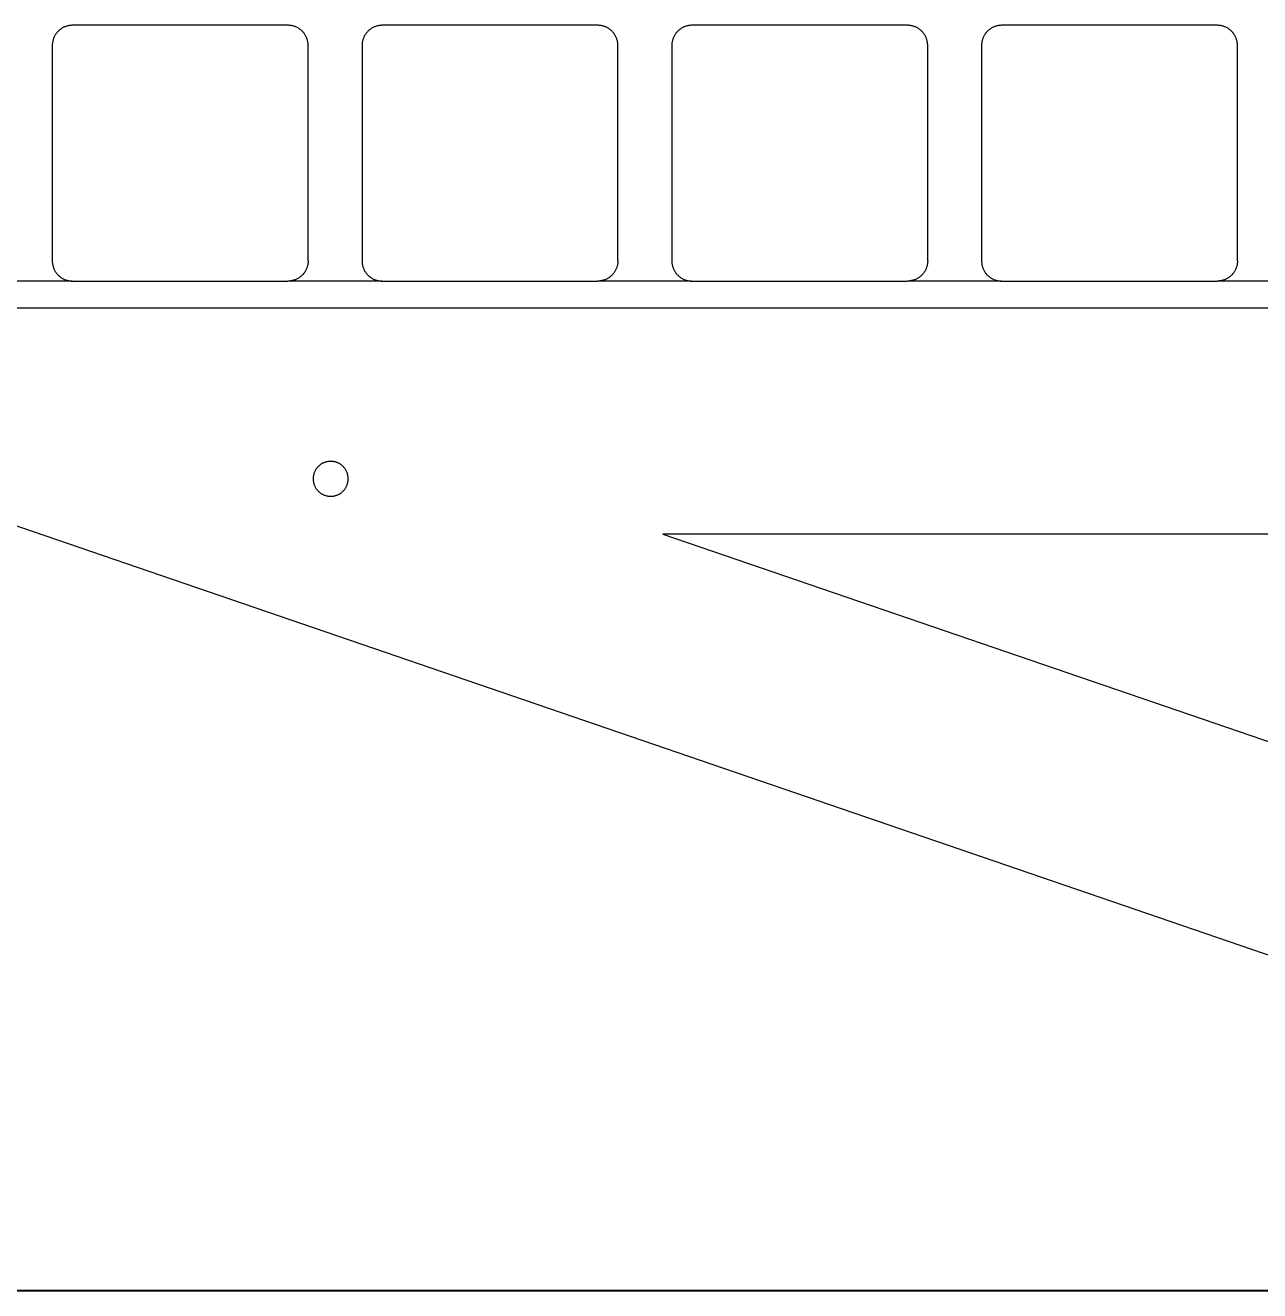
# Model space of a CAD drawing. Header units: inches. Extents: x -14 to 166, y -2 to 100.
# Drawn here: x 122.41 to 129.62, y 73.7 to 81.11 of the extents above; entities that cross this region are included whole.
import ezdxf

# ---------------------------------------------------------------- set-up
doc = ezdxf.new("R2010")
doc.units = ezdxf.units.IN
doc.layers.add('ZANO_R', color=7, linetype='Continuous', lineweight=0)
doc.layers.add('ZANO_W', color=1, linetype='Continuous', lineweight=0)
doc.styles.get("Standard").update_dxf_attribs({"font": 'arial.ttf'})
doc.dimstyles.new('amerykanie', dxfattribs={"dimtxt": 50, "dimasz": 50, "dimexe": 0.5, "dimexo": 0.5, "dimgap": 1, "dimtad": 1, "dimdec": 0, "dimzin": 0, "dimlunit": 5, "dimtxsty": 'Standard', "dimcen": 0.09, "dimclrd": 1, "dimclre": 1, "dimclrt": 1, "dimazin": 0, "dimtfac": 1, "dimtdec": 0, "dimtmove": 0, "dimatfit": 3, "dimfxl": 1, "dimtzin": 0, "dimarcsym": 1})

# ---------------------------------------------------------------- blocks, each defined once
blk = doc.blocks.new('*D362')
at = {"layer": 'ZANO_W', "color": 1, "lineweight": -2}
for p, q in [((116.789, 79.6104), (116.0748, 79.6104)), ((116.5748, 78.6104), (116.5748, 74.7049)), ((134.8992, 73.7049), (116.0748, 73.7049))]:
    blk.add_line(p, q, dxfattribs=at)
at = {"layer": 'ZANO_W', "color": 1}
for points in [[(116.7415, 78.6104), (116.4082, 78.6104), (116.5748, 79.6104)], [(116.4082, 74.7049), (116.7415, 74.7049), (116.5748, 73.7049)]]:
    blk.add_solid(points, dxfattribs=at)
at = {"layer": 'ZANO_W', "color": 1, "insert": (115.2346, 76.6577), "char_height": 1.625, "attachment_point": 5, "rotation": 90}
blk.add_mtext('5 7/8', dxfattribs=at)
blk = doc.blocks.new('*D363')
at = {"layer": 'ZANO_W', "color": 1, "lineweight": -2}
for p, q in [((116.7496, 81.1065), (113.3346, 81.1065)), ((113.8346, 80.1065), (113.8346, 74.7049)), ((134.8992, 73.7049), (113.3346, 73.7049))]:
    blk.add_line(p, q, dxfattribs=at)
at = {"layer": 'ZANO_W', "color": 1}
for points in [[(114.0012, 80.1065), (113.6679, 80.1065), (113.8346, 81.1065)], [(113.6679, 74.7049), (114.0012, 74.7049), (113.8346, 73.7049)]]:
    blk.add_solid(points, dxfattribs=at)
at = {"layer": 'ZANO_W', "color": 1, "insert": (112.4938, 77.4057), "char_height": 1.625, "attachment_point": 5, "rotation": 90}
blk.add_mtext('7 3/8', dxfattribs=at)

msp = doc.modelspace()

# ---------------------------------------------------------------- linework, layer by layer
at = {"layer": 'ZANO_R'}
for p, q in [((122.58179, 81.04975), (122.57976, 81.04627)), ((122.58395, 81.05316), (122.58179, 81.04975)), ((122.58622, 81.05649), (122.58395, 81.05316)), ((122.5886, 81.05975), (122.58622, 81.05649)), ((122.59109, 81.06292), (122.5886, 81.05975)), ((122.59369, 81.066), (122.59109, 81.06292)), ((122.59639, 81.069), (122.59369, 81.066)), ((122.59919, 81.0719), (122.59639, 81.069)), ((122.60209, 81.0747), (122.59919, 81.0719)), ((122.60509, 81.0774), (122.60209, 81.0747)), ((122.60817, 81.08), (122.60509, 81.0774)), ((122.61134, 81.08249), (122.60817, 81.08)), ((122.6146, 81.08487), (122.61134, 81.08249)), ((122.61793, 81.08714), (122.6146, 81.08487)), ((122.62134, 81.0893), (122.61793, 81.08714)), ((122.62482, 81.09133), (122.62134, 81.0893)), ((122.62837, 81.09325), (122.62482, 81.09133)), ((122.63198, 81.09504), (122.62837, 81.09325)), ((122.63565, 81.09671), (122.63198, 81.09504)), ((122.63938, 81.09826), (122.63565, 81.09671)), ((122.64316, 81.09967), (122.63938, 81.09826)), ((122.64698, 81.10096), (122.64316, 81.09967)), ((122.65084, 81.10211), (122.64698, 81.10096)), ((122.65475, 81.10313), (122.65084, 81.10211)), ((122.65868, 81.10402), (122.65475, 81.10313)), ((122.66264, 81.10477), (122.65868, 81.10402)), ((122.66663, 81.10539), (122.66264, 81.10477)), ((122.67063, 81.10587), (122.66663, 81.10539)), ((122.67465, 81.10622), (122.67063, 81.10587)), ((122.67868, 81.10642), (122.67465, 81.10622)), ((122.68271, 81.10649), (122.67868, 81.10642)), ((123.94255, 81.10649), (122.68271, 81.10649)), ((123.94659, 81.10642), (123.94255, 81.10649)), ((123.95061, 81.10622), (123.94659, 81.10642)), ((123.95463, 81.10587), (123.95061, 81.10622)), ((123.95864, 81.10539), (123.95463, 81.10587)), ((123.96262, 81.10477), (123.95864, 81.10539)), ((123.96658, 81.10402), (123.96262, 81.10477)), ((123.97052, 81.10313), (123.96658, 81.10402)), ((123.97442, 81.10211), (123.97052, 81.10313)), ((123.97828, 81.10096), (123.97442, 81.10211)), ((123.98211, 81.09967), (123.97828, 81.10096)), ((123.98588, 81.09826), (123.98211, 81.09967)), ((123.98961, 81.09671), (123.98588, 81.09826)), ((123.99328, 81.09504), (123.98961, 81.09671)), ((123.99689, 81.09325), (123.99328, 81.09504)), ((124.00044, 81.09133), (123.99689, 81.09325)), ((124.00392, 81.0893), (124.00044, 81.09133)), ((124.00733, 81.08714), (124.00392, 81.0893)), ((124.01066, 81.08487), (124.00733, 81.08714)), ((124.01392, 81.08249), (124.01066, 81.08487)), ((124.01709, 81.08), (124.01392, 81.08249)), ((124.02018, 81.0774), (124.01709, 81.08)), ((124.02317, 81.0747), (124.02018, 81.0774)), ((124.02607, 81.0719), (124.02317, 81.0747)), ((124.02887, 81.069), (124.02607, 81.0719)), ((124.03157, 81.066), (124.02887, 81.069)), ((124.03417, 81.06292), (124.03157, 81.066)), ((124.03666, 81.05975), (124.03417, 81.06292)), ((124.03905, 81.05649), (124.03666, 81.05975)), ((124.04131, 81.05316), (124.03905, 81.05649)), ((124.04347, 81.04975), (124.04131, 81.05316)), ((124.0455, 81.04627), (124.04347, 81.04975)), ((124.39282, 81.04975), (124.39078, 81.04627)), ((124.39497, 81.05316), (124.39282, 81.04975)), ((124.39724, 81.05649), (124.39497, 81.05316)), ((124.39962, 81.05975), (124.39724, 81.05649)), ((124.40211, 81.06292), (124.39962, 81.05975)), ((124.40471, 81.066), (124.40211, 81.06292)), ((124.40741, 81.069), (124.40471, 81.066)), ((124.41022, 81.0719), (124.40741, 81.069)), ((124.41312, 81.0747), (124.41022, 81.0719)), ((124.41611, 81.0774), (124.41312, 81.0747)), ((124.4192, 81.08), (124.41611, 81.0774)), ((124.42237, 81.08249), (124.4192, 81.08)), ((124.42562, 81.08487), (124.42237, 81.08249)), ((124.42896, 81.08714), (124.42562, 81.08487)), ((124.43237, 81.0893), (124.42896, 81.08714)), ((124.43585, 81.09133), (124.43237, 81.0893)), ((124.4394, 81.09325), (124.43585, 81.09133)), ((124.44301, 81.09504), (124.4394, 81.09325)), ((124.44668, 81.09671), (124.44301, 81.09504)), ((124.4504, 81.09826), (124.44668, 81.09671)), ((124.45418, 81.09967), (124.4504, 81.09826)), ((124.458, 81.10096), (124.45418, 81.09967)), ((124.46187, 81.10211), (124.458, 81.10096)), ((124.46577, 81.10313), (124.46187, 81.10211)), ((124.4697, 81.10402), (124.46577, 81.10313)), ((124.47367, 81.10477), (124.4697, 81.10402)), ((124.47765, 81.10539), (124.47367, 81.10477)), ((124.48166, 81.10587), (124.47765, 81.10539)), ((124.48567, 81.10622), (124.48166, 81.10587)), ((124.4897, 81.10642), (124.48567, 81.10622)), ((124.49373, 81.10649), (124.4897, 81.10642)), ((125.75358, 81.10649), (124.49373, 81.10649)), ((125.75761, 81.10642), (125.75358, 81.10649)), ((125.76164, 81.10622), (125.75761, 81.10642)), ((125.76565, 81.10587), (125.76164, 81.10622)), ((125.76966, 81.10539), (125.76565, 81.10587)), ((125.77364, 81.10477), (125.76966, 81.10539)), ((125.77761, 81.10402), (125.77364, 81.10477)), ((125.78154, 81.10313), (125.77761, 81.10402)), ((125.78544, 81.10211), (125.78154, 81.10313)), ((125.78931, 81.10096), (125.78544, 81.10211)), ((125.79313, 81.09967), (125.78931, 81.10096)), ((125.79691, 81.09826), (125.79313, 81.09967)), ((125.80063, 81.09671), (125.79691, 81.09826)), ((125.8043, 81.09504), (125.80063, 81.09671)), ((125.80791, 81.09325), (125.8043, 81.09504)), ((125.81146, 81.09133), (125.80791, 81.09325)), ((125.81494, 81.0893), (125.81146, 81.09133)), ((125.81835, 81.08714), (125.81494, 81.0893)), ((125.82169, 81.08487), (125.81835, 81.08714)), ((125.82494, 81.08249), (125.82169, 81.08487)), ((125.82811, 81.08), (125.82494, 81.08249)), ((125.8312, 81.0774), (125.82811, 81.08)), ((125.83419, 81.0747), (125.8312, 81.0774)), ((125.83709, 81.0719), (125.83419, 81.0747)), ((125.8399, 81.069), (125.83709, 81.0719)), ((125.8426, 81.066), (125.8399, 81.069)), ((125.8452, 81.06292), (125.8426, 81.066)), ((125.84769, 81.05975), (125.8452, 81.06292)), ((125.85007, 81.05649), (125.84769, 81.05975)), ((125.85234, 81.05316), (125.85007, 81.05649)), ((125.85449, 81.04975), (125.85234, 81.05316)), ((125.85653, 81.04627), (125.85449, 81.04975)), ((126.20384, 81.04975), (126.20181, 81.04627)), ((126.206, 81.05316), (126.20384, 81.04975)), ((126.20826, 81.05649), (126.206, 81.05316)), ((126.21065, 81.05975), (126.20826, 81.05649)), ((126.21314, 81.06292), (126.21065, 81.05975)), ((126.21574, 81.066), (126.21314, 81.06292)), ((126.21844, 81.069), (126.21574, 81.066)), ((126.22124, 81.0719), (126.21844, 81.069)), ((126.22414, 81.0747), (126.22124, 81.0719)), ((126.22713, 81.0774), (126.22414, 81.0747)), ((126.23022, 81.08), (126.22713, 81.0774)), ((126.23339, 81.08249), (126.23022, 81.08)), ((126.23665, 81.08487), (126.23339, 81.08249)), ((126.23998, 81.08714), (126.23665, 81.08487)), ((126.24339, 81.0893), (126.23998, 81.08714)), ((126.24687, 81.09133), (126.24339, 81.0893)), ((126.25042, 81.09325), (126.24687, 81.09133)), ((126.25403, 81.09504), (126.25042, 81.09325)), ((126.2577, 81.09671), (126.25403, 81.09504)), ((126.26143, 81.09826), (126.2577, 81.09671)), ((126.2652, 81.09967), (126.26143, 81.09826)), ((126.26903, 81.10096), (126.2652, 81.09967)), ((126.27289, 81.10211), (126.26903, 81.10096)), ((126.27679, 81.10313), (126.27289, 81.10211)), ((126.28073, 81.10402), (126.27679, 81.10313)), ((126.28469, 81.10477), (126.28073, 81.10402)), ((126.28867, 81.10539), (126.28469, 81.10477)), ((126.29268, 81.10587), (126.28867, 81.10539)), ((126.2967, 81.10622), (126.29268, 81.10587)), ((126.30072, 81.10642), (126.2967, 81.10622)), ((126.30476, 81.10649), (126.30072, 81.10642)), ((127.5646, 81.10649), (126.30476, 81.10649)), ((127.56863, 81.10642), (127.5646, 81.10649)), ((127.57266, 81.10622), (127.56863, 81.10642)), ((127.57668, 81.10587), (127.57266, 81.10622)), ((127.58068, 81.10539), (127.57668, 81.10587)), ((127.58467, 81.10477), (127.58068, 81.10539)), ((127.58863, 81.10402), (127.58467, 81.10477)), ((127.59256, 81.10313), (127.58863, 81.10402)), ((127.59647, 81.10211), (127.59256, 81.10313)), ((127.60033, 81.10096), (127.59647, 81.10211)), ((127.60415, 81.09967), (127.60033, 81.10096)), ((127.60793, 81.09826), (127.60415, 81.09967)), ((127.61166, 81.09671), (127.60793, 81.09826)), ((127.61533, 81.09504), (127.61166, 81.09671)), ((127.61894, 81.09325), (127.61533, 81.09504)), ((127.62249, 81.09133), (127.61894, 81.09325)), ((127.62597, 81.0893), (127.62249, 81.09133)), ((127.62938, 81.08714), (127.62597, 81.0893)), ((127.63271, 81.08487), (127.62938, 81.08714)), ((127.63597, 81.08249), (127.63271, 81.08487)), ((127.63914, 81.08), (127.63597, 81.08249)), ((127.64222, 81.0774), (127.63914, 81.08)), ((127.64522, 81.0747), (127.64222, 81.0774)), ((127.64812, 81.0719), (127.64522, 81.0747)), ((127.65092, 81.069), (127.64812, 81.0719)), ((127.65362, 81.066), (127.65092, 81.069)), ((127.65622, 81.06292), (127.65362, 81.066)), ((127.65871, 81.05975), (127.65622, 81.06292)), ((127.66109, 81.05649), (127.65871, 81.05975)), ((127.66336, 81.05316), (127.66109, 81.05649)), ((127.66552, 81.04975), (127.66336, 81.05316)), ((127.66755, 81.04627), (127.66552, 81.04975)), ((128.01487, 81.04975), (128.01283, 81.04627)), ((128.01702, 81.05316), (128.01487, 81.04975)), ((128.01929, 81.05649), (128.01702, 81.05316)), ((128.02167, 81.05975), (128.01929, 81.05649)), ((128.02416, 81.06292), (128.02167, 81.05975)), ((128.02676, 81.066), (128.02416, 81.06292)), ((128.02946, 81.069), (128.02676, 81.066)), ((128.03226, 81.0719), (128.02946, 81.069)), ((128.03516, 81.0747), (128.03226, 81.0719)), ((128.03816, 81.0774), (128.03516, 81.0747)), ((128.04124, 81.08), (128.03816, 81.0774)), ((128.04441, 81.08249), (128.04124, 81.08)), ((128.04767, 81.08487), (128.04441, 81.08249)), ((128.051, 81.08714), (128.04767, 81.08487)), ((128.05441, 81.0893), (128.051, 81.08714)), ((128.05789, 81.09133), (128.05441, 81.0893)), ((128.06144, 81.09325), (128.05789, 81.09133)), ((128.06505, 81.09504), (128.06144, 81.09325)), ((128.06873, 81.09671), (128.06505, 81.09504)), ((128.07245, 81.09826), (128.06873, 81.09671)), ((128.07623, 81.09967), (128.07245, 81.09826)), ((128.08005, 81.10096), (128.07623, 81.09967)), ((128.08392, 81.10211), (128.08005, 81.10096)), ((128.08782, 81.10313), (128.08392, 81.10211)), ((128.09175, 81.10402), (128.08782, 81.10313)), ((128.09571, 81.10477), (128.09175, 81.10402)), ((128.0997, 81.10539), (128.09571, 81.10477)), ((128.1037, 81.10587), (128.0997, 81.10539)), ((128.10772, 81.10622), (128.1037, 81.10587)), ((128.11175, 81.10642), (128.10772, 81.10622)), ((128.11578, 81.10649), (128.11175, 81.10642)), ((129.37562, 81.10649), (128.11578, 81.10649)), ((129.37966, 81.10642), (129.37562, 81.10649)), ((129.38368, 81.10622), (129.37966, 81.10642)), ((129.3877, 81.10587), (129.38368, 81.10622)), ((129.39171, 81.10539), (129.3877, 81.10587)), ((129.39569, 81.10477), (129.39171, 81.10539)), ((129.39965, 81.10402), (129.39569, 81.10477)), ((129.40359, 81.10313), (129.39965, 81.10402)), ((129.40749, 81.10211), (129.40359, 81.10313)), ((129.41135, 81.10096), (129.40749, 81.10211)), ((129.41518, 81.09967), (129.41135, 81.10096)), ((129.41895, 81.09826), (129.41518, 81.09967)), ((129.42268, 81.09671), (129.41895, 81.09826)), ((129.42635, 81.09504), (129.42268, 81.09671)), ((129.42996, 81.09325), (129.42635, 81.09504)), ((129.43351, 81.09133), (129.42996, 81.09325)), ((129.43699, 81.0893), (129.43351, 81.09133)), ((129.4404, 81.08714), (129.43699, 81.0893)), ((129.44374, 81.08487), (129.4404, 81.08714)), ((129.44699, 81.08249), (129.44374, 81.08487)), ((129.45016, 81.08), (129.44699, 81.08249)), ((129.45325, 81.0774), (129.45016, 81.08)), ((129.45624, 81.0747), (129.45325, 81.0774)), ((129.45914, 81.0719), (129.45624, 81.0747)), ((129.46194, 81.069), (129.45914, 81.0719)), ((129.46464, 81.066), (129.46194, 81.069)), ((129.46724, 81.06292), (129.46464, 81.066)), ((129.46973, 81.05975), (129.46724, 81.06292)), ((129.47212, 81.05649), (129.46973, 81.05975)), ((129.47439, 81.05316), (129.47212, 81.05649)), ((129.47654, 81.04975), (129.47439, 81.05316)), ((129.47858, 81.04627), (129.47654, 81.04975)), ((122.56467, 80.99241), (122.5646, 80.98838)), ((122.5646, 80.98838), (122.5646, 79.72854)), ((122.56488, 80.99644), (122.56467, 80.99241)), ((122.56522, 81.00046), (122.56488, 80.99644)), ((122.5657, 81.00446), (122.56522, 81.00046)), ((122.56632, 81.00845), (122.5657, 81.00446)), ((122.56707, 81.01241), (122.56632, 81.00845)), ((122.56796, 81.01635), (122.56707, 81.01241)), ((122.56898, 81.02025), (122.56796, 81.01635)), ((122.57013, 81.02411), (122.56898, 81.02025)), ((122.57142, 81.02793), (122.57013, 81.02411)), ((122.57283, 81.03171), (122.57142, 81.02793)), ((122.57438, 81.03544), (122.57283, 81.03171)), ((122.57605, 81.03911), (122.57438, 81.03544)), ((122.57784, 81.04272), (122.57605, 81.03911)), ((122.57976, 81.04627), (122.57784, 81.04272)), ((124.04742, 81.04272), (124.0455, 81.04627)), ((124.04922, 81.03911), (124.04742, 81.04272)), ((124.05088, 81.03544), (124.04922, 81.03911)), ((124.05243, 81.03171), (124.05088, 81.03544)), ((124.05384, 81.02793), (124.05243, 81.03171)), ((124.05513, 81.02411), (124.05384, 81.02793)), ((124.05628, 81.02025), (124.05513, 81.02411)), ((124.0573, 81.01635), (124.05628, 81.02025)), ((124.05819, 81.01241), (124.0573, 81.01635)), ((124.05895, 81.00845), (124.05819, 81.01241)), ((124.05956, 81.00446), (124.05895, 81.00845)), ((124.06004, 81.00046), (124.05956, 81.00446)), ((124.06039, 80.99644), (124.06004, 81.00046)), ((124.06059, 80.99241), (124.06039, 80.99644)), ((124.06066, 80.98838), (124.06059, 80.99241)), ((124.06066, 79.72854), (124.06066, 80.98838)), ((124.37569, 80.99241), (124.37562, 80.98838)), ((124.37562, 80.98838), (124.37562, 79.72854)), ((124.3759, 80.99644), (124.37569, 80.99241)), ((124.37624, 81.00046), (124.3759, 80.99644)), ((124.37672, 81.00446), (124.37624, 81.00046)), ((124.37734, 81.00845), (124.37672, 81.00446)), ((124.37809, 81.01241), (124.37734, 81.00845)), ((124.37898, 81.01635), (124.37809, 81.01241)), ((124.38, 81.02025), (124.37898, 81.01635)), ((124.38116, 81.02411), (124.38, 81.02025)), ((124.38244, 81.02793), (124.38116, 81.02411)), ((124.38386, 81.03171), (124.38244, 81.02793)), ((124.3854, 81.03544), (124.38386, 81.03171)), ((124.38707, 81.03911), (124.3854, 81.03544)), ((124.38887, 81.04272), (124.38707, 81.03911)), ((124.39078, 81.04627), (124.38887, 81.04272)), ((125.85844, 81.04272), (125.85653, 81.04627)), ((125.86024, 81.03911), (125.85844, 81.04272)), ((125.86191, 81.03544), (125.86024, 81.03911)), ((125.86345, 81.03171), (125.86191, 81.03544)), ((125.86487, 81.02793), (125.86345, 81.03171)), ((125.86615, 81.02411), (125.86487, 81.02793)), ((125.86731, 81.02025), (125.86615, 81.02411)), ((125.86833, 81.01635), (125.86731, 81.02025)), ((125.86922, 81.01241), (125.86833, 81.01635)), ((125.86997, 81.00845), (125.86922, 81.01241)), ((125.87059, 81.00446), (125.86997, 81.00845)), ((125.87107, 81.00046), (125.87059, 81.00446)), ((125.87141, 80.99644), (125.87107, 81.00046)), ((125.87162, 80.99241), (125.87141, 80.99644)), ((125.87169, 80.98838), (125.87162, 80.99241)), ((125.87169, 79.72854), (125.87169, 80.98838)), ((126.18672, 80.99241), (126.18665, 80.98838)), ((126.18665, 80.98838), (126.18665, 79.72854)), ((126.18692, 80.99644), (126.18672, 80.99241)), ((126.18727, 81.00046), (126.18692, 80.99644)), ((126.18775, 81.00446), (126.18727, 81.00046)), ((126.18836, 81.00845), (126.18775, 81.00446)), ((126.18912, 81.01241), (126.18836, 81.00845)), ((126.19001, 81.01635), (126.18912, 81.01241)), ((126.19103, 81.02025), (126.19001, 81.01635)), ((126.19218, 81.02411), (126.19103, 81.02025)), ((126.19347, 81.02793), (126.19218, 81.02411)), ((126.19488, 81.03171), (126.19347, 81.02793)), ((126.19643, 81.03544), (126.19488, 81.03171)), ((126.1981, 81.03911), (126.19643, 81.03544)), ((126.19989, 81.04272), (126.1981, 81.03911)), ((126.20181, 81.04627), (126.19989, 81.04272)), ((127.66947, 81.04272), (127.66755, 81.04627)), ((127.67126, 81.03911), (127.66947, 81.04272)), ((127.67293, 81.03544), (127.67126, 81.03911)), ((127.67448, 81.03171), (127.67293, 81.03544)), ((127.67589, 81.02793), (127.67448, 81.03171)), ((127.67718, 81.02411), (127.67589, 81.02793)), ((127.67833, 81.02025), (127.67718, 81.02411)), ((127.67935, 81.01635), (127.67833, 81.02025)), ((127.68024, 81.01241), (127.67935, 81.01635)), ((127.68099, 81.00845), (127.68024, 81.01241)), ((127.68161, 81.00446), (127.68099, 81.00845)), ((127.68209, 81.00046), (127.68161, 81.00446)), ((127.68243, 80.99644), (127.68209, 81.00046)), ((127.68264, 80.99241), (127.68243, 80.99644)), ((127.68271, 80.98838), (127.68264, 80.99241)), ((127.68271, 79.72854), (127.68271, 80.98838)), ((127.99774, 80.99241), (127.99767, 80.98838)), ((127.99767, 80.98838), (127.99767, 79.72854)), ((127.99795, 80.99644), (127.99774, 80.99241)), ((127.99829, 81.00046), (127.99795, 80.99644)), ((127.99877, 81.00446), (127.99829, 81.00046)), ((127.99939, 81.00845), (127.99877, 81.00446)), ((128.00014, 81.01241), (127.99939, 81.00845)), ((128.00103, 81.01635), (128.00014, 81.01241)), ((128.00205, 81.02025), (128.00103, 81.01635)), ((128.0032, 81.02411), (128.00205, 81.02025)), ((128.00449, 81.02793), (128.0032, 81.02411)), ((128.00591, 81.03171), (128.00449, 81.02793)), ((128.00745, 81.03544), (128.00591, 81.03171)), ((128.00912, 81.03911), (128.00745, 81.03544)), ((128.01091, 81.04272), (128.00912, 81.03911)), ((128.01283, 81.04627), (128.01091, 81.04272)), ((129.48049, 81.04272), (129.47858, 81.04627)), ((129.48229, 81.03911), (129.48049, 81.04272)), ((129.48396, 81.03544), (129.48229, 81.03911)), ((129.4855, 81.03171), (129.48396, 81.03544)), ((129.48691, 81.02793), (129.4855, 81.03171)), ((129.4882, 81.02411), (129.48691, 81.02793)), ((129.48935, 81.02025), (129.4882, 81.02411)), ((129.49038, 81.01635), (129.48935, 81.02025)), ((129.49126, 81.01241), (129.49038, 81.01635)), ((129.49202, 81.00845), (129.49126, 81.01241)), ((129.49263, 81.00446), (129.49202, 81.00845)), ((129.49311, 81.00046), (129.49263, 81.00446)), ((129.49346, 80.99644), (129.49311, 81.00046)), ((129.49366, 80.99241), (129.49346, 80.99644)), ((129.49373, 80.98838), (129.49366, 80.99241)), ((129.49373, 79.72854), (129.49373, 80.98838)), ((122.5646, 79.72854), (122.56467, 79.72451)), ((122.56467, 79.72451), (122.56488, 79.72048)), ((122.56488, 79.72048), (122.56522, 79.71646)), ((122.56522, 79.71646), (122.5657, 79.71246)), ((124.06004, 79.71646), (124.05956, 79.71246)), ((124.06039, 79.72048), (124.06004, 79.71646)), ((124.06059, 79.72451), (124.06039, 79.72048)), ((124.06066, 79.72854), (124.06059, 79.72451)), ((124.37562, 79.72854), (124.37569, 79.72451)), ((124.37569, 79.72451), (124.3759, 79.72048)), ((124.3759, 79.72048), (124.37624, 79.71646)), ((124.37624, 79.71646), (124.37672, 79.71246)), ((125.87107, 79.71646), (125.87059, 79.71246)), ((125.87141, 79.72048), (125.87107, 79.71646)), ((125.87162, 79.72451), (125.87141, 79.72048)), ((125.87169, 79.72854), (125.87162, 79.72451)), ((126.18665, 79.72854), (126.18672, 79.72451)), ((126.18672, 79.72451), (126.18692, 79.72048)), ((126.18692, 79.72048), (126.18727, 79.71646)), ((126.18727, 79.71646), (126.18775, 79.71246)), ((127.68209, 79.71646), (127.68161, 79.71246)), ((127.68243, 79.72048), (127.68209, 79.71646)), ((127.68264, 79.72451), (127.68243, 79.72048)), ((127.68271, 79.72854), (127.68264, 79.72451)), ((127.99767, 79.72854), (127.99774, 79.72451)), ((127.99774, 79.72451), (127.99795, 79.72048)), ((127.99795, 79.72048), (127.99829, 79.71646)), ((127.99829, 79.71646), (127.99877, 79.71246)), ((129.49311, 79.71646), (129.49263, 79.71246)), ((129.49346, 79.72048), (129.49311, 79.71646)), ((129.49366, 79.72451), (129.49346, 79.72048)), ((129.49373, 79.72854), (129.49366, 79.72451)), ((122.5657, 79.71246), (122.56632, 79.70847)), ((122.56632, 79.70847), (122.56707, 79.70451)), ((122.56707, 79.70451), (122.56796, 79.70058)), ((122.56796, 79.70058), (122.56898, 79.69667)), ((122.56898, 79.69667), (122.57013, 79.69281)), ((122.57013, 79.69281), (122.57142, 79.68899)), ((122.57142, 79.68899), (122.57283, 79.68521)), ((122.57283, 79.68521), (122.57438, 79.68148)), ((122.57438, 79.68148), (122.57605, 79.67781)), ((122.57605, 79.67781), (122.57784, 79.6742)), ((122.57784, 79.6742), (122.57976, 79.67065)), ((122.57976, 79.67065), (122.58179, 79.66717)), ((122.58179, 79.66717), (122.58395, 79.66376)), ((122.58395, 79.66376), (122.58622, 79.66043)), ((122.58622, 79.66043), (122.5886, 79.65717)), ((122.5886, 79.65717), (122.59109, 79.654)), ((122.59109, 79.654), (122.59369, 79.65092)), ((122.59369, 79.65092), (122.59639, 79.64792)), ((122.59639, 79.64792), (122.59919, 79.64502)), ((122.59919, 79.64502), (122.60209, 79.64222)), ((122.60209, 79.64222), (122.60509, 79.63952)), ((124.02317, 79.64222), (124.02018, 79.63952)), ((124.02607, 79.64502), (124.02317, 79.64222)), ((124.02887, 79.64792), (124.02607, 79.64502)), ((124.03157, 79.65092), (124.02887, 79.64792)), ((124.03417, 79.654), (124.03157, 79.65092)), ((124.03666, 79.65717), (124.03417, 79.654)), ((124.03905, 79.66043), (124.03666, 79.65717)), ((124.04131, 79.66376), (124.03905, 79.66043)), ((124.04347, 79.66717), (124.04131, 79.66376)), ((124.0455, 79.67065), (124.04347, 79.66717)), ((124.04742, 79.6742), (124.0455, 79.67065)), ((124.04922, 79.67781), (124.04742, 79.6742)), ((124.05088, 79.68148), (124.04922, 79.67781)), ((124.05243, 79.68521), (124.05088, 79.68148)), ((124.05384, 79.68899), (124.05243, 79.68521)), ((124.05513, 79.69281), (124.05384, 79.68899)), ((124.05628, 79.69667), (124.05513, 79.69281)), ((124.0573, 79.70058), (124.05628, 79.69667)), ((124.05819, 79.70451), (124.0573, 79.70058)), ((124.05895, 79.70847), (124.05819, 79.70451)), ((124.05956, 79.71246), (124.05895, 79.70847)), ((124.37672, 79.71246), (124.37734, 79.70847)), ((124.37734, 79.70847), (124.37809, 79.70451)), ((124.37809, 79.70451), (124.37898, 79.70058)), ((124.37898, 79.70058), (124.38, 79.69667)), ((124.38, 79.69667), (124.38116, 79.69281)), ((124.38116, 79.69281), (124.38244, 79.68899)), ((124.38244, 79.68899), (124.38386, 79.68521)), ((124.38386, 79.68521), (124.3854, 79.68148)), ((124.3854, 79.68148), (124.38707, 79.67781)), ((124.38707, 79.67781), (124.38887, 79.6742)), ((124.38887, 79.6742), (124.39078, 79.67065)), ((124.39078, 79.67065), (124.39282, 79.66717)), ((124.39282, 79.66717), (124.39497, 79.66376)), ((124.39497, 79.66376), (124.39724, 79.66043)), ((124.39724, 79.66043), (124.39962, 79.65717)), ((124.39962, 79.65717), (124.40211, 79.654)), ((124.40211, 79.654), (124.40471, 79.65092)), ((124.40471, 79.65092), (124.40741, 79.64792)), ((124.40741, 79.64792), (124.41022, 79.64502)), ((124.41022, 79.64502), (124.41312, 79.64222)), ((124.41312, 79.64222), (124.41611, 79.63952)), ((125.83419, 79.64222), (125.8312, 79.63952)), ((125.83709, 79.64502), (125.83419, 79.64222)), ((125.8399, 79.64792), (125.83709, 79.64502)), ((125.8426, 79.65092), (125.8399, 79.64792)), ((125.8452, 79.654), (125.8426, 79.65092)), ((125.84769, 79.65717), (125.8452, 79.654)), ((125.85007, 79.66043), (125.84769, 79.65717)), ((125.85234, 79.66376), (125.85007, 79.66043)), ((125.85449, 79.66717), (125.85234, 79.66376)), ((125.85653, 79.67065), (125.85449, 79.66717)), ((125.85844, 79.6742), (125.85653, 79.67065)), ((125.86024, 79.67781), (125.85844, 79.6742)), ((125.86191, 79.68148), (125.86024, 79.67781)), ((125.86345, 79.68521), (125.86191, 79.68148)), ((125.86487, 79.68899), (125.86345, 79.68521)), ((125.86615, 79.69281), (125.86487, 79.68899)), ((125.86731, 79.69667), (125.86615, 79.69281)), ((125.86833, 79.70058), (125.86731, 79.69667)), ((125.86922, 79.70451), (125.86833, 79.70058)), ((125.86997, 79.70847), (125.86922, 79.70451)), ((125.87059, 79.71246), (125.86997, 79.70847)), ((126.18775, 79.71246), (126.18836, 79.70847)), ((126.18836, 79.70847), (126.18912, 79.70451)), ((126.18912, 79.70451), (126.19001, 79.70058)), ((126.19001, 79.70058), (126.19103, 79.69667)), ((126.19103, 79.69667), (126.19218, 79.69281)), ((126.19218, 79.69281), (126.19347, 79.68899)), ((126.19347, 79.68899), (126.19488, 79.68521)), ((126.19488, 79.68521), (126.19643, 79.68148)), ((126.19643, 79.68148), (126.1981, 79.67781)), ((126.1981, 79.67781), (126.19989, 79.6742)), ((126.19989, 79.6742), (126.20181, 79.67065)), ((126.20181, 79.67065), (126.20384, 79.66717)), ((126.20384, 79.66717), (126.206, 79.66376)), ((126.206, 79.66376), (126.20826, 79.66043)), ((126.20826, 79.66043), (126.21065, 79.65717)), ((126.21065, 79.65717), (126.21314, 79.654)), ((126.21314, 79.654), (126.21574, 79.65092)), ((126.21574, 79.65092), (126.21844, 79.64792)), ((126.21844, 79.64792), (126.22124, 79.64502)), ((126.22124, 79.64502), (126.22414, 79.64222)), ((126.22414, 79.64222), (126.22713, 79.63952)), ((127.64522, 79.64222), (127.64222, 79.63952)), ((127.64812, 79.64502), (127.64522, 79.64222)), ((127.65092, 79.64792), (127.64812, 79.64502)), ((127.65362, 79.65092), (127.65092, 79.64792)), ((127.65622, 79.654), (127.65362, 79.65092)), ((127.65871, 79.65717), (127.65622, 79.654)), ((127.66109, 79.66043), (127.65871, 79.65717)), ((127.66336, 79.66376), (127.66109, 79.66043)), ((127.66552, 79.66717), (127.66336, 79.66376)), ((127.66755, 79.67065), (127.66552, 79.66717)), ((127.66947, 79.6742), (127.66755, 79.67065)), ((127.67126, 79.67781), (127.66947, 79.6742)), ((127.67293, 79.68148), (127.67126, 79.67781)), ((127.67448, 79.68521), (127.67293, 79.68148)), ((127.67589, 79.68899), (127.67448, 79.68521)), ((127.67718, 79.69281), (127.67589, 79.68899)), ((127.67833, 79.69667), (127.67718, 79.69281)), ((127.67935, 79.70058), (127.67833, 79.69667)), ((127.68024, 79.70451), (127.67935, 79.70058)), ((127.68099, 79.70847), (127.68024, 79.70451)), ((127.68161, 79.71246), (127.68099, 79.70847)), ((127.99877, 79.71246), (127.99939, 79.70847)), ((127.99939, 79.70847), (128.00014, 79.70451)), ((128.00014, 79.70451), (128.00103, 79.70058)), ((128.00103, 79.70058), (128.00205, 79.69667)), ((128.00205, 79.69667), (128.0032, 79.69281)), ((128.0032, 79.69281), (128.00449, 79.68899)), ((128.00449, 79.68899), (128.00591, 79.68521)), ((128.00591, 79.68521), (128.00745, 79.68148)), ((128.00745, 79.68148), (128.00912, 79.67781)), ((128.00912, 79.67781), (128.01091, 79.6742)), ((128.01091, 79.6742), (128.01283, 79.67065)), ((128.01283, 79.67065), (128.01487, 79.66717)), ((128.01487, 79.66717), (128.01702, 79.66376)), ((128.01702, 79.66376), (128.01929, 79.66043)), ((128.01929, 79.66043), (128.02167, 79.65717)), ((128.02167, 79.65717), (128.02416, 79.654)), ((128.02416, 79.654), (128.02676, 79.65092)), ((128.02676, 79.65092), (128.02946, 79.64792)), ((128.02946, 79.64792), (128.03226, 79.64502)), ((128.03226, 79.64502), (128.03516, 79.64222)), ((128.03516, 79.64222), (128.03816, 79.63952)), ((129.45624, 79.64222), (129.45325, 79.63952)), ((129.45914, 79.64502), (129.45624, 79.64222)), ((129.46194, 79.64792), (129.45914, 79.64502)), ((129.46464, 79.65092), (129.46194, 79.64792)), ((129.46724, 79.654), (129.46464, 79.65092)), ((129.46973, 79.65717), (129.46724, 79.654)), ((129.47212, 79.66043), (129.46973, 79.65717)), ((129.47439, 79.66376), (129.47212, 79.66043)), ((129.47654, 79.66717), (129.47439, 79.66376)), ((129.47858, 79.67065), (129.47654, 79.66717)), ((129.48049, 79.6742), (129.47858, 79.67065)), ((129.48229, 79.67781), (129.48049, 79.6742)), ((129.48396, 79.68148), (129.48229, 79.67781)), ((129.4855, 79.68521), (129.48396, 79.68148)), ((129.48691, 79.68899), (129.4855, 79.68521)), ((129.4882, 79.69281), (129.48691, 79.68899)), ((129.48935, 79.69667), (129.4882, 79.69281)), ((129.49038, 79.70058), (129.48935, 79.69667)), ((129.49126, 79.70451), (129.49038, 79.70058)), ((129.49202, 79.70847), (129.49126, 79.70451)), ((129.49263, 79.71246), (129.49202, 79.70847)), ((122.68009, 79.61043), (122.13415, 79.61043)), ((122.60509, 79.63952), (122.60817, 79.63692)), ((122.60817, 79.63692), (122.61134, 79.63443)), ((122.61134, 79.63443), (122.6146, 79.63205)), ((122.6146, 79.63205), (122.61793, 79.62978)), ((122.61793, 79.62978), (122.62134, 79.62762)), ((122.62134, 79.62762), (122.62482, 79.62559)), ((122.62482, 79.62559), (122.62837, 79.62367)), ((122.62837, 79.62367), (122.63198, 79.62188)), ((122.63198, 79.62188), (122.63565, 79.62021)), ((122.63565, 79.62021), (122.63938, 79.61866)), ((122.63938, 79.61866), (122.64316, 79.61725)), ((122.64316, 79.61725), (122.64698, 79.61596)), ((122.64698, 79.61596), (122.65084, 79.61481)), ((122.65084, 79.61481), (122.65475, 79.61379)), ((122.65475, 79.61379), (122.65868, 79.6129)), ((122.65868, 79.6129), (122.66264, 79.61215)), ((122.66264, 79.61215), (122.66663, 79.61153)), ((122.66663, 79.61153), (122.67063, 79.61105)), ((122.67063, 79.61105), (122.67465, 79.6107)), ((122.67465, 79.6107), (122.67868, 79.6105)), ((122.67868, 79.6105), (122.68271, 79.61043)), ((122.68271, 79.61043), (123.94255, 79.61043)), ((123.94659, 79.6105), (123.94255, 79.61043)), ((124.49111, 79.61043), (123.94517, 79.61043)), ((123.95061, 79.6107), (123.94659, 79.6105)), ((123.95463, 79.61105), (123.95061, 79.6107)), ((123.95864, 79.61153), (123.95463, 79.61105)), ((123.96262, 79.61215), (123.95864, 79.61153)), ((123.96658, 79.6129), (123.96262, 79.61215)), ((123.97052, 79.61379), (123.96658, 79.6129)), ((123.97442, 79.61481), (123.97052, 79.61379)), ((123.97828, 79.61596), (123.97442, 79.61481)), ((123.98211, 79.61725), (123.97828, 79.61596)), ((123.98588, 79.61866), (123.98211, 79.61725)), ((123.98961, 79.62021), (123.98588, 79.61866)), ((123.99328, 79.62188), (123.98961, 79.62021)), ((123.99689, 79.62367), (123.99328, 79.62188)), ((124.00044, 79.62559), (123.99689, 79.62367)), ((124.00392, 79.62762), (124.00044, 79.62559)), ((124.00733, 79.62978), (124.00392, 79.62762)), ((124.01066, 79.63205), (124.00733, 79.62978)), ((124.01392, 79.63443), (124.01066, 79.63205)), ((124.01709, 79.63692), (124.01392, 79.63443)), ((124.02018, 79.63952), (124.01709, 79.63692)), ((124.41611, 79.63952), (124.4192, 79.63692)), ((124.4192, 79.63692), (124.42237, 79.63443)), ((124.42237, 79.63443), (124.42562, 79.63205)), ((124.42562, 79.63205), (124.42896, 79.62978)), ((124.42896, 79.62978), (124.43237, 79.62762)), ((124.43237, 79.62762), (124.43585, 79.62559)), ((124.43585, 79.62559), (124.4394, 79.62367)), ((124.4394, 79.62367), (124.44301, 79.62188)), ((124.44301, 79.62188), (124.44668, 79.62021)), ((124.44668, 79.62021), (124.4504, 79.61866)), ((124.4504, 79.61866), (124.45418, 79.61725)), ((124.45418, 79.61725), (124.458, 79.61596)), ((124.458, 79.61596), (124.46187, 79.61481)), ((124.46187, 79.61481), (124.46577, 79.61379)), ((124.46577, 79.61379), (124.4697, 79.6129)), ((124.4697, 79.6129), (124.47367, 79.61215)), ((124.47367, 79.61215), (124.47765, 79.61153)), ((124.47765, 79.61153), (124.48166, 79.61105)), ((124.48166, 79.61105), (124.48567, 79.6107)), ((124.48567, 79.6107), (124.4897, 79.6105)), ((124.4897, 79.6105), (124.49373, 79.61043)), ((124.49373, 79.61043), (125.75358, 79.61043)), ((125.75761, 79.6105), (125.75358, 79.61043)), ((126.30214, 79.61043), (125.7562, 79.61043)), ((125.76164, 79.6107), (125.75761, 79.6105)), ((125.76565, 79.61105), (125.76164, 79.6107)), ((125.76966, 79.61153), (125.76565, 79.61105)), ((125.77364, 79.61215), (125.76966, 79.61153)), ((125.77761, 79.6129), (125.77364, 79.61215)), ((125.78154, 79.61379), (125.77761, 79.6129)), ((125.78544, 79.61481), (125.78154, 79.61379)), ((125.78931, 79.61596), (125.78544, 79.61481)), ((125.79313, 79.61725), (125.78931, 79.61596)), ((125.79691, 79.61866), (125.79313, 79.61725)), ((125.80063, 79.62021), (125.79691, 79.61866)), ((125.8043, 79.62188), (125.80063, 79.62021)), ((125.80791, 79.62367), (125.8043, 79.62188)), ((125.81146, 79.62559), (125.80791, 79.62367)), ((125.81494, 79.62762), (125.81146, 79.62559)), ((125.81835, 79.62978), (125.81494, 79.62762)), ((125.82169, 79.63205), (125.81835, 79.62978)), ((125.82494, 79.63443), (125.82169, 79.63205)), ((125.82811, 79.63692), (125.82494, 79.63443)), ((125.8312, 79.63952), (125.82811, 79.63692)), ((126.22713, 79.63952), (126.23022, 79.63692)), ((126.23022, 79.63692), (126.23339, 79.63443)), ((126.23339, 79.63443), (126.23665, 79.63205)), ((126.23665, 79.63205), (126.23998, 79.62978)), ((126.23998, 79.62978), (126.24339, 79.62762)), ((126.24339, 79.62762), (126.24687, 79.62559)), ((126.24687, 79.62559), (126.25042, 79.62367)), ((126.25042, 79.62367), (126.25403, 79.62188)), ((126.25403, 79.62188), (126.2577, 79.62021)), ((126.2577, 79.62021), (126.26143, 79.61866)), ((126.26143, 79.61866), (126.2652, 79.61725)), ((126.2652, 79.61725), (126.26903, 79.61596)), ((126.26903, 79.61596), (126.27289, 79.61481)), ((126.27289, 79.61481), (126.27679, 79.61379)), ((126.27679, 79.61379), (126.28073, 79.6129)), ((126.28073, 79.6129), (126.28469, 79.61215)), ((126.28469, 79.61215), (126.28867, 79.61153)), ((126.28867, 79.61153), (126.29268, 79.61105)), ((126.29268, 79.61105), (126.2967, 79.6107)), ((126.2967, 79.6107), (126.30072, 79.6105)), ((126.30072, 79.6105), (126.30476, 79.61043)), ((126.30476, 79.61043), (127.5646, 79.61043)), ((127.56863, 79.6105), (127.5646, 79.61043)), ((128.11316, 79.61043), (127.56722, 79.61043)), ((127.57266, 79.6107), (127.56863, 79.6105)), ((127.57668, 79.61105), (127.57266, 79.6107)), ((127.58068, 79.61153), (127.57668, 79.61105)), ((127.58467, 79.61215), (127.58068, 79.61153)), ((127.58863, 79.6129), (127.58467, 79.61215)), ((127.59256, 79.61379), (127.58863, 79.6129)), ((127.59647, 79.61481), (127.59256, 79.61379)), ((127.60033, 79.61596), (127.59647, 79.61481)), ((127.60415, 79.61725), (127.60033, 79.61596)), ((127.60793, 79.61866), (127.60415, 79.61725)), ((127.61166, 79.62021), (127.60793, 79.61866)), ((127.61533, 79.62188), (127.61166, 79.62021)), ((127.61894, 79.62367), (127.61533, 79.62188)), ((127.62249, 79.62559), (127.61894, 79.62367)), ((127.62597, 79.62762), (127.62249, 79.62559)), ((127.62938, 79.62978), (127.62597, 79.62762)), ((127.63271, 79.63205), (127.62938, 79.62978)), ((127.63597, 79.63443), (127.63271, 79.63205)), ((127.63914, 79.63692), (127.63597, 79.63443)), ((127.64222, 79.63952), (127.63914, 79.63692)), ((128.03816, 79.63952), (128.04124, 79.63692)), ((128.04124, 79.63692), (128.04441, 79.63443)), ((128.04441, 79.63443), (128.04767, 79.63205)), ((128.04767, 79.63205), (128.051, 79.62978)), ((128.051, 79.62978), (128.05441, 79.62762)), ((128.05441, 79.62762), (128.05789, 79.62559)), ((128.05789, 79.62559), (128.06144, 79.62367)), ((128.06144, 79.62367), (128.06505, 79.62188)), ((128.06505, 79.62188), (128.06873, 79.62021)), ((128.06873, 79.62021), (128.07245, 79.61866)), ((128.07245, 79.61866), (128.07623, 79.61725)), ((128.07623, 79.61725), (128.08005, 79.61596)), ((128.08005, 79.61596), (128.08392, 79.61481)), ((128.08392, 79.61481), (128.08782, 79.61379)), ((128.08782, 79.61379), (128.09175, 79.6129)), ((128.09175, 79.6129), (128.09571, 79.61215)), ((128.09571, 79.61215), (128.0997, 79.61153)), ((128.0997, 79.61153), (128.1037, 79.61105)), ((128.1037, 79.61105), (128.10772, 79.6107)), ((128.10772, 79.6107), (128.11175, 79.6105)), ((128.11175, 79.6105), (128.11578, 79.61043)), ((128.11578, 79.61043), (129.37562, 79.61043)), ((129.37966, 79.6105), (129.37562, 79.61043)), ((129.92418, 79.61043), (129.37825, 79.61043)), ((129.38368, 79.6107), (129.37966, 79.6105)), ((129.3877, 79.61105), (129.38368, 79.6107)), ((129.39171, 79.61153), (129.3877, 79.61105)), ((129.39569, 79.61215), (129.39171, 79.61153)), ((129.39965, 79.6129), (129.39569, 79.61215)), ((129.40359, 79.61379), (129.39965, 79.6129)), ((129.40749, 79.61481), (129.40359, 79.61379)), ((129.41135, 79.61596), (129.40749, 79.61481)), ((129.41518, 79.61725), (129.41135, 79.61596)), ((129.41895, 79.61866), (129.41518, 79.61725)), ((129.42268, 79.62021), (129.41895, 79.61866)), ((129.42635, 79.62188), (129.42268, 79.62021)), ((129.42996, 79.62367), (129.42635, 79.62188)), ((129.43351, 79.62559), (129.42996, 79.62367)), ((129.43699, 79.62762), (129.43351, 79.62559)), ((129.4404, 79.62978), (129.43699, 79.62762)), ((129.44374, 79.63205), (129.4404, 79.62978)), ((129.44699, 79.63443), (129.44374, 79.63205)), ((129.45016, 79.63692), (129.44699, 79.63443)), ((129.45325, 79.63952), (129.45016, 79.63692)), ((117.68271, 79.45295), (135.23783, 79.45295)), ((124.12724, 78.53265), (124.12455, 78.53035)), ((124.13, 78.53485), (124.12724, 78.53265)), ((124.13284, 78.53696), (124.13, 78.53485)), ((124.13575, 78.53897), (124.13284, 78.53696)), ((124.13872, 78.54087), (124.13575, 78.53897)), ((124.14176, 78.54268), (124.13872, 78.54087)), ((124.14486, 78.54437), (124.14176, 78.54268)), ((124.14802, 78.54596), (124.14486, 78.54437)), ((124.15123, 78.54744), (124.14802, 78.54596)), ((124.15449, 78.5488), (124.15123, 78.54744)), ((124.15779, 78.55006), (124.15449, 78.5488)), ((124.16114, 78.5512), (124.15779, 78.55006)), ((124.16452, 78.55222), (124.16114, 78.5512)), ((124.16794, 78.55312), (124.16452, 78.55222)), ((124.17138, 78.55391), (124.16794, 78.55312)), ((124.17485, 78.55458), (124.17138, 78.55391)), ((124.17834, 78.55512), (124.17485, 78.55458)), ((124.18185, 78.55555), (124.17834, 78.55512)), ((124.18537, 78.55585), (124.18185, 78.55555)), ((124.1889, 78.55604), (124.18537, 78.55585)), ((124.19243, 78.5561), (124.1889, 78.55604)), ((124.19597, 78.55604), (124.19243, 78.5561)), ((124.1995, 78.55585), (124.19597, 78.55604)), ((124.20302, 78.55555), (124.1995, 78.55585)), ((124.20652, 78.55512), (124.20302, 78.55555)), ((124.21002, 78.55458), (124.20652, 78.55512)), ((124.21349, 78.55391), (124.21002, 78.55458)), ((124.21693, 78.55312), (124.21349, 78.55391)), ((124.22035, 78.55222), (124.21693, 78.55312)), ((124.22373, 78.5512), (124.22035, 78.55222)), ((124.22707, 78.55006), (124.22373, 78.5512)), ((124.23038, 78.5488), (124.22707, 78.55006)), ((124.23364, 78.54744), (124.23038, 78.5488)), ((124.23685, 78.54596), (124.23364, 78.54744)), ((124.24, 78.54437), (124.23685, 78.54596)), ((124.2431, 78.54268), (124.24, 78.54437)), ((124.24614, 78.54087), (124.2431, 78.54268)), ((124.24912, 78.53897), (124.24614, 78.54087)), ((124.25203, 78.53696), (124.24912, 78.53897)), ((124.25486, 78.53485), (124.25203, 78.53696)), ((124.25763, 78.53265), (124.25486, 78.53485)), ((124.26031, 78.53035), (124.25763, 78.53265)), ((124.09021, 78.45903), (124.09009, 78.4555)), ((124.09045, 78.46256), (124.09021, 78.45903)), ((124.09082, 78.46607), (124.09045, 78.46256)), ((124.0913, 78.46957), (124.09082, 78.46607)), ((124.09191, 78.47305), (124.0913, 78.46957)), ((124.09264, 78.47651), (124.09191, 78.47305)), ((124.09348, 78.47994), (124.09264, 78.47651)), ((124.09445, 78.48334), (124.09348, 78.47994)), ((124.09553, 78.48671), (124.09445, 78.48334)), ((124.09672, 78.49003), (124.09553, 78.48671)), ((124.09803, 78.49331), (124.09672, 78.49003)), ((124.09946, 78.49655), (124.09803, 78.49331)), ((124.10099, 78.49973), (124.09946, 78.49655)), ((124.10263, 78.50286), (124.10099, 78.49973)), ((124.10438, 78.50593), (124.10263, 78.50286)), ((124.10623, 78.50894), (124.10438, 78.50593)), ((124.10819, 78.51188), (124.10623, 78.50894)), ((124.11025, 78.51476), (124.10819, 78.51188)), ((124.1124, 78.51756), (124.11025, 78.51476)), ((124.11465, 78.52028), (124.1124, 78.51756)), ((124.117, 78.52293), (124.11465, 78.52028)), ((124.11943, 78.52549), (124.117, 78.52293)), ((124.12195, 78.52797), (124.11943, 78.52549)), ((124.12455, 78.53035), (124.12195, 78.52797)), ((124.26292, 78.52797), (124.26031, 78.53035)), ((124.26544, 78.52549), (124.26292, 78.52797)), ((124.26787, 78.52293), (124.26544, 78.52549)), ((124.27021, 78.52028), (124.26787, 78.52293)), ((124.27246, 78.51756), (124.27021, 78.52028)), ((124.27462, 78.51476), (124.27246, 78.51756)), ((124.27668, 78.51188), (124.27462, 78.51476)), ((124.27863, 78.50894), (124.27668, 78.51188)), ((124.28049, 78.50593), (124.27863, 78.50894)), ((124.28224, 78.50286), (124.28049, 78.50593)), ((124.28388, 78.49973), (124.28224, 78.50286)), ((124.28541, 78.49655), (124.28388, 78.49973)), ((124.28683, 78.49331), (124.28541, 78.49655)), ((124.28814, 78.49003), (124.28683, 78.49331)), ((124.28934, 78.48671), (124.28814, 78.49003)), ((124.29042, 78.48334), (124.28934, 78.48671)), ((124.29138, 78.47994), (124.29042, 78.48334)), ((124.29223, 78.47651), (124.29138, 78.47994)), ((124.29296, 78.47305), (124.29223, 78.47651)), ((124.29356, 78.46957), (124.29296, 78.47305)), ((124.29405, 78.46607), (124.29356, 78.46957)), ((124.29441, 78.46256), (124.29405, 78.46607)), ((124.29466, 78.45903), (124.29441, 78.46256)), ((124.29478, 78.4555), (124.29466, 78.45903)), ((135.10003, 73.8075), (121.61972, 78.42933)), ((124.09009, 78.4555), (124.09009, 78.45197)), ((124.09009, 78.45197), (124.09021, 78.44844)), ((124.09021, 78.44844), (124.09045, 78.44491)), ((124.09045, 78.44491), (124.09082, 78.4414)), ((124.09082, 78.4414), (124.0913, 78.4379)), ((124.0913, 78.4379), (124.09191, 78.43441)), ((124.09191, 78.43441), (124.09264, 78.43096)), ((124.09264, 78.43096), (124.09348, 78.42753)), ((124.09348, 78.42753), (124.09445, 78.42413)), ((124.09445, 78.42413), (124.09553, 78.42076)), ((124.09553, 78.42076), (124.09672, 78.41744)), ((124.09672, 78.41744), (124.09803, 78.41415)), ((124.09803, 78.41415), (124.09946, 78.41092)), ((124.09946, 78.41092), (124.10099, 78.40774)), ((124.10099, 78.40774), (124.10263, 78.40461)), ((124.10263, 78.40461), (124.10438, 78.40154)), ((124.10438, 78.40154), (124.10623, 78.39853)), ((124.10623, 78.39853), (124.10819, 78.39559)), ((124.10819, 78.39559), (124.11025, 78.39271)), ((124.11025, 78.39271), (124.1124, 78.38991)), ((124.1124, 78.38991), (124.11465, 78.38719)), ((124.11465, 78.38719), (124.117, 78.38454)), ((124.117, 78.38454), (124.11943, 78.38198)), ((124.26544, 78.38198), (124.26787, 78.38454)), ((124.26787, 78.38454), (124.27021, 78.38719)), ((124.27021, 78.38719), (124.27246, 78.38991)), ((124.27246, 78.38991), (124.27462, 78.39271)), ((124.27462, 78.39271), (124.27668, 78.39559)), ((124.27668, 78.39559), (124.27863, 78.39853)), ((124.27863, 78.39853), (124.28049, 78.40154)), ((124.28049, 78.40154), (124.28224, 78.40461)), ((124.28224, 78.40461), (124.28388, 78.40774)), ((124.28388, 78.40774), (124.28541, 78.41092)), ((124.28541, 78.41092), (124.28683, 78.41415)), ((124.28683, 78.41415), (124.28814, 78.41744)), ((124.28814, 78.41744), (124.28934, 78.42076)), ((124.28934, 78.42076), (124.29042, 78.42413)), ((124.29042, 78.42413), (124.29138, 78.42753)), ((124.29138, 78.42753), (124.29223, 78.43096)), ((124.29223, 78.43096), (124.29296, 78.43441)), ((124.29296, 78.43441), (124.29356, 78.4379)), ((124.29356, 78.4379), (124.29405, 78.4414)), ((124.29405, 78.4414), (124.29441, 78.44491)), ((124.29441, 78.44491), (124.29466, 78.44844)), ((124.29466, 78.44844), (124.29478, 78.45197)), ((124.29478, 78.45197), (124.29478, 78.4555)), ((124.11943, 78.38198), (124.12195, 78.3795)), ((124.12195, 78.3795), (124.12455, 78.37712)), ((124.12455, 78.37712), (124.12724, 78.37482)), ((124.12724, 78.37482), (124.13, 78.37261)), ((124.13, 78.37261), (124.13284, 78.37051)), ((124.13284, 78.37051), (124.13575, 78.3685)), ((124.13575, 78.3685), (124.13872, 78.3666)), ((124.13872, 78.3666), (124.14176, 78.36479)), ((124.14176, 78.36479), (124.14486, 78.3631)), ((124.14486, 78.3631), (124.14802, 78.36151)), ((124.14802, 78.36151), (124.15123, 78.36003)), ((124.15123, 78.36003), (124.15449, 78.35866)), ((124.15449, 78.35866), (124.15779, 78.35741)), ((124.15779, 78.35741), (124.16114, 78.35627)), ((124.16114, 78.35627), (124.16452, 78.35525)), ((124.16452, 78.35525), (124.16794, 78.35435)), ((124.16794, 78.35435), (124.17138, 78.35356)), ((124.17138, 78.35356), (124.17485, 78.35289)), ((124.17485, 78.35289), (124.17834, 78.35235)), ((124.17834, 78.35235), (124.18185, 78.35192)), ((124.18185, 78.35192), (124.18537, 78.35162)), ((124.18537, 78.35162), (124.1889, 78.35143)), ((124.1889, 78.35143), (124.19243, 78.35137)), ((124.19243, 78.35137), (124.19597, 78.35143)), ((124.19597, 78.35143), (124.1995, 78.35162)), ((124.1995, 78.35162), (124.20302, 78.35192)), ((124.20302, 78.35192), (124.20652, 78.35235)), ((124.20652, 78.35235), (124.21002, 78.35289)), ((124.21002, 78.35289), (124.21349, 78.35356)), ((124.21349, 78.35356), (124.21693, 78.35435)), ((124.21693, 78.35435), (124.22035, 78.35525)), ((124.22035, 78.35525), (124.22373, 78.35627)), ((124.22373, 78.35627), (124.22707, 78.35741)), ((124.22707, 78.35741), (124.23038, 78.35866)), ((124.23038, 78.35866), (124.23364, 78.36003)), ((124.23364, 78.36003), (124.23685, 78.36151)), ((124.23685, 78.36151), (124.24, 78.3631)), ((124.24, 78.3631), (124.2431, 78.36479)), ((124.2431, 78.36479), (124.24614, 78.3666)), ((124.24614, 78.3666), (124.24912, 78.3685)), ((124.24912, 78.3685), (124.25203, 78.37051)), ((124.25203, 78.37051), (124.25486, 78.37261)), ((124.25486, 78.37261), (124.25763, 78.37482)), ((124.25763, 78.37482), (124.26031, 78.37712)), ((124.26031, 78.37712), (124.26292, 78.3795)), ((124.26292, 78.3795), (124.26544, 78.38198)), ((126.13415, 78.13011), (134.21814, 75.35846)), ((134.21814, 78.13011), (126.13415, 78.13011))]:
    msp.add_line(p, q, dxfattribs=at)

# ---------------------------------------------------------------- dimensions: what is measured, and where the dimension line sits
at = {"layer": 'ZANO_W'}
for base, p1, picture, middle in [((113.83457, 73.70492), (117.24964, 81.10649), '*D363', (112.4938, 77.4057)), ((116.57485, 73.70492), (117.28901, 79.61043), '*D362', (115.23464, 76.65767))]:
    dim = msp.add_linear_dim(base=base, p1=p1, p2=(135.39925, 73.70492), angle=90, dimstyle='amerykanie', override={"dimtxt": 1.625, "dimasz": 1, "dimgap": 0.5, "dimdec": 4, "dimaunit": 1, "dimadec": 1, "dimtdec": 4, "dimtmove": 1, "dimfrac": 2}, dxfattribs=at)
    dim.commit()
    dim.dimension.update_dxf_attribs({"geometry": picture, "text_midpoint": middle})

doc.saveas('drawing.dxf')
